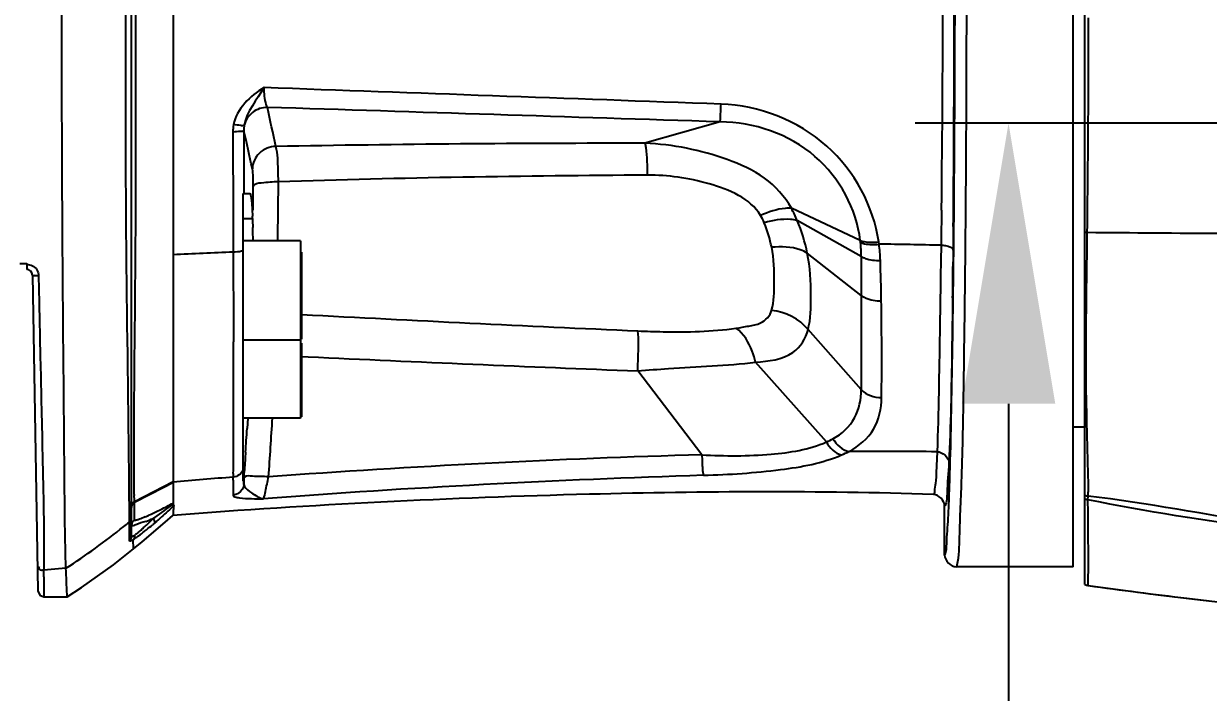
# Model space of a CAD drawing. Header units: millimetres. Extents: x 4086 to 8300, y 123 to 1549.
# Drawn here: x 6936.32 to 6961.65, y 465.81 to 480.1 of the extents above; entities that cross this region are included whole.
import ezdxf

# ---------------------------------------------------------------- set-up
doc = ezdxf.new("R2010")
doc.units = ezdxf.units.MM
doc.layers.add('外形图', color=7, linetype='Continuous')
doc.layers.add('尺寸标注', color=7, linetype='Continuous')
doc.styles.add('思源黑', font='SourceHanSansCN-Normal.ttf')
doc.dimstyles.new('尺寸标注_1_4比例', dxfattribs={"dimtxt": 7, "dimasz": 6, "dimexe": 2, "dimexo": 1.5, "dimgap": 1, "dimtad": 1, "dimdec": 1, "dimlfac": 4, "dimdsep": 46, "dimtxsty": '思源黑', "dimcen": 0.09, "dimadec": 0, "dimazin": 0, "dimtp": 0.01, "dimtm": 0.01, "dimtfac": 1, "dimtdec": 1, "dimtofl": 0, "dimtmove": 0, "dimatfit": 3, "dimfxl": 1, "dimtolj": 1, "dimarcsym": 0})

# ---------------------------------------------------------------- blocks, each defined once
blk = doc.blocks.new('*D956')
at = {"layer": 'Defpoints', "color": 0}
for p in [(6978.764, 484.976), (6957.38, 477.976), (6978.764, 477.976)]:
    blk.add_point(p, dxfattribs=at)
at = {"layer": '尺寸标注', "color": 0, "lineweight": -2}
for p, q in [((6957.38, 490.976), (6957.38, 496.976)), ((6977.264, 484.976), (6955.38, 484.976)), ((6977.264, 477.976), (6955.38, 477.976)), ((6957.38, 471.976), (6957.38, 446.602))]:
    blk.add_line(p, q, dxfattribs=at)
at = {"layer": '尺寸标注', "color": 0}
for points in [[(6956.38, 490.976), (6958.38, 490.976), (6957.38, 484.976)], [(6958.38, 471.976), (6956.38, 471.976), (6957.38, 477.976)]]:
    blk.add_solid(points, dxfattribs=at)
at = {"layer": '尺寸标注', "color": 0, "insert": (6952.756, 452.441), "char_height": 7, "attachment_point": 5, "rotation": 90, "style": '思源黑'}
blk.add_mtext('\\A1;28', dxfattribs=at)

msp = doc.modelspace()

# ---------------------------------------------------------------- linework, layer by layer
at = {"layer": '外形图'}
for p, q in [((6959.014, 468.1113), (6959.014, 494.8412)), ((6958.764, 468.4913), (6958.764, 494.4613)), ((6938.6265, 469.1391), (6938.6265, 493.813)), ((6939.514, 492.6454), (6939.514, 470.3108)), ((6959.0923, 479.9778), (6959.0928, 480.2313)), ((6951.214, 478.0045), (6949.6054, 477.5467)), ((6941.0292, 477.8219), (6941.0292, 476.4756)), ((6941.014, 470.3225), (6941.014, 476.4764)), ((6941.0256, 476.4764), (6941.1551, 476.4764)), ((6941.2302, 476.4766), (6941.23, 476.6248)), ((6941.2306, 476.1191), (6941.2302, 476.4766)), ((6954.2103, 475.4675), (6952.7382, 476.1565)), ((6941.014, 475.9366), (6941.2144, 475.9366)), ((6954.2311, 475.1227), (6952.8623, 475.8944)), ((6942.239, 475.4589), (6941.014, 475.4589)), ((6942.239, 475.4589), (6942.239, 471.6709)), ((6954.2153, 475.4236), (6954.2103, 475.4675)), ((6940.8008, 475.2525), (6940.8009, 475.2185)), ((6942.264, 475.2179), (6942.264, 473.3589)), ((6954.6118, 475.3905), (6954.6047, 475.4404)), ((6955.9372, 475.3668), (6955.9325, 475.0321)), ((6936.239, 474.9763), (6936.389, 474.9763)), ((6936.389, 474.9763), (6936.389, 474.851)), ((6954.2295, 474.2926), (6953.0771, 475.1977)), ((6955.9325, 475.0321), (6955.9279, 474.7046)), ((6936.5059, 474.7284), (6936.6238, 467.9742)), ((6936.6405, 474.7128), (6936.6514, 474.1445)), ((6940.8066, 473.5578), (6940.8072, 473.3004)), ((6954.2294, 472.2827), (6953.0926, 473.5622)), ((6942.239, 473.3339), (6941.014, 473.3339)), ((6942.264, 473.2741), (6942.264, 471.6959)), ((6942.264, 472.9884), (6942.4023, 472.9819)), ((6936.6785, 472.8357), (6936.6859, 472.5085)), ((6950.8236, 470.8864), (6949.4517, 472.6798)), ((6953.4848, 471.1598), (6951.9707, 472.8643)), ((6942.239, 471.6709), (6941.014, 471.6709)), ((6941.1122, 471.6709), (6941.0976, 471.4455)), ((6959.014, 471.4763), (6958.764, 471.4763)), ((6940.8035, 470.4831), (6940.8026, 470.4084)), ((6941.0291, 470.394), (6941.0291, 470.3441)), ((6939.32, 470.1891), (6938.6896, 469.8632)), ((6939.3114, 470.2042), (6938.6897, 469.8814)), ((6939.514, 470.3094), (6939.3114, 470.2042)), ((6939.5073, 470.2859), (6939.32, 470.1891)), ((6939.5148, 470.2938), (6939.514, 470.2744)), ((6939.514, 470.2819), (6939.514, 469.8139)), ((6939.5148, 470.2938), (6939.5157, 470.303)), ((6940.8022, 470.3452), (6940.7995, 470.0898)), ((6941.0291, 470.3441), (6941.0291, 470.2965)), ((6941.0291, 470.2965), (6941.0291, 470.2516)), ((6941.0292, 470.2524), (6941.0367, 470.3707)), ((6938.5796, 469.9356), (6938.5791, 470.0319)), ((6938.58, 469.8442), (6938.5796, 469.9356)), ((6940.7995, 470.0898), (6940.7989, 470.0219)), ((6959.0795, 469.6545), (6959.0761, 469.9244)), ((6938.5802, 469.7577), (6938.58, 469.8442)), ((6938.5805, 469.5963), (6938.5802, 469.7577)), ((6938.6896, 469.8632), (6938.6892, 469.8814)), ((6938.6909, 469.7598), (6938.6896, 469.8632)), ((6938.6928, 469.574), (6938.6909, 469.7598)), ((6956.014, 468.7409), (6956.014, 469.7903)), ((6938.5803, 469.0426), (6938.5808, 469.3784)), ((6938.5807, 469.446), (6938.5805, 469.5963)), ((6938.5808, 469.3784), (6938.5807, 469.446)), ((6938.6939, 469.4906), (6938.6928, 469.574)), ((6938.8538, 469.0259), (6939.3467, 469.4462)), ((6939.1249, 469.4308), (6939.0764, 469.3899)), ((6939.1579, 469.459), (6939.1249, 469.4308)), ((6939.3467, 469.4462), (6939.5123, 469.5915)), ((6939.5114, 469.5907), (6939.5123, 469.5915)), ((6938.6671, 468.8726), (6938.6642, 469.0732)), ((6938.6671, 468.8725), (6938.8538, 469.0259)), ((6936.754, 468.4936), (6936.7538, 468.4186)), ((6937.2249, 468.4612), (6936.7538, 468.4186)), ((6958.764, 468.4913), (6956.2641, 468.4913)), ((6936.753, 468.2768), (6936.7502, 468.0211)), ((6959.014, 468.1113), (6959.0828, 468.09)), ((6959.0829, 468.0916), (6959.086, 468.3043)), ((6936.7502, 468.0211), (6936.7487, 467.8528)), ((6959.0828, 468.09), (6959.0829, 468.0916)), ((6936.7487, 467.8528), (6936.7487, 467.8514)), ((6936.7487, 467.8513), (6937.2515, 467.8514))]:
    msp.add_line(p, q, dxfattribs=at)
for points in [[(6959.014, 475.6467), (6959.0302, 475.6449), (6959.047, 475.6436), (6959.0641, 475.6425)], [(6959.014, 470.0218), (6959.0304, 470.0158), (6959.0473, 470.0108), (6959.0647, 470.007), (6959.0823, 470.0044)], [(6959.014, 469.9432), (6959.034, 469.9351), (6959.0548, 469.9288), (6959.0761, 469.9244)], [(6939.5375, 469.8067), (6939.535, 469.812), (6939.514, 469.8139)], [(6938.5807, 469.446), (6938.5898, 469.454), (6938.5981, 469.4629), (6938.6054, 469.4725), (6938.6117, 469.4828), (6938.617, 469.4936), (6938.6211, 469.5049), (6938.6241, 469.5166), (6938.6259, 469.5284), (6938.6265, 469.5404)], [(6938.5803, 469.0426), (6938.5895, 469.0508), (6938.5978, 469.0599), (6938.6052, 469.0697), (6938.6116, 469.0802), (6938.6169, 469.0913), (6938.6211, 469.1028), (6938.6241, 469.1147), (6938.6259, 469.1269), (6938.6265, 469.1391)], [(6938.6637, 469.0727), (6938.6711, 469.08), (6938.6773, 469.0877), (6938.6829, 469.0961), (6938.6876, 469.1051), (6938.6916, 469.1147), (6938.6946, 469.1248), (6938.6967, 469.1353), (6938.6979, 469.146), (6938.6982, 469.1569), (6938.6975, 469.1679)], [(6937.2515, 467.8514), (6937.5581, 468.0468), (6938.2384, 468.5346), (6938.6671, 468.8725)], [(6959.014, 468.1129), (6959.0305, 468.1055), (6959.0476, 468.0995), (6959.0651, 468.0948), (6959.0829, 468.0916)], [(6936.6238, 467.9742), (6936.6637, 467.8848), (6936.7487, 467.8514)], [(6959.0828, 468.09), (6959.6681, 468.0099), (6960.5817, 467.892), (6961.4778, 467.7839), (6962.3542, 467.6848), (6963.2097, 467.5936), (6964.0438, 467.5098), (6964.8552, 467.4326), (6965.641, 467.3618), (6966.3992, 467.297), (6967.1282, 467.2377), (6967.8254, 467.1837), (6968.4806, 467.1352), (6968.7662, 467.1148)]]:
    msp.add_lwpolyline(points, dxfattribs=at)
for centre, radius, start, end in [((6302.5407, 481.3139), 653.6957, 359.5470069, 0.0142709), ((6276.9257, 481.3106), 679.5607, 359.5555404, 0.0140119), ((6533.7993, 481.0421), 422.1763, 359.331537, 0.004148), ((6164.3819, 481.7828), 791.8398, 359.5648383, 359.9472011), ((6530.2139, 480.546), 428.8788, 359.400968, 359.924093), ((6767.1442, 440.2209), 178.5006, 12.04769, 12.322482), ((6941.6674, 477.7894), 0.8726, 169.6972, 180.12155), ((6941.6599, 477.8296), 0.6308, 170.64935, 180.70275), ((6949.0717, 82.2737), 395.2734, 89.922644, 91.066697), ((6934.7913, 476.6189), 6.4387, 0.05253, 1.05482), ((6932.2968, 475.6862), 8.9211, 1.6082, 1.95701), ((6456.4728, 480.1458), 499.7592, 359.38977, 359.541403), ((6863.0252, 473.6286), 78.223, 1.340692, 1.553823), ((6949.3917, 474.7265), 2.9837, 11.52376, 22.10759), ((6949.3549, 474.4319), 3.8002, 11.62633, 22.63489), ((6948.6113, 276.1493), 199.2224, 92.246829, 92.617256), ((6951.4998, 475.1309), 2.7313, 359.82783, 6.15175), ((6952.0627, 295.7894), 179.6192, 88.764016, 89.186873), ((6951.247, 474.9476), 3.3938, 1.62409, 7.49865), ((7254.2083, 474.1605), 299.9787, 179.816226, 179.974771), ((6877.4244, 472.8182), 77.2471, 1.010424, 1.651025), ((6936.3809, 474.7263), 0.125, 1, 86.25924), ((6621.9777, 478.1272), 334.2293, 359.334284, 359.448698), ((7798.6873, 473.2206), 844.4584, 179.9272653, 180.0636386), ((6990.3401, 1385.3917), 912.7726, 266.9811866, 267.4326725), ((7329.4779, 481.6217), 392.8976, 181.163009, 181.281365), ((6335.9093, 472.0297), 604.8993, 359.9538715, 0.1203582), ((6983.3007, 1344.7925), 872.7693, 267.3141086, 267.7773161), ((6742.1748, 471.7563), 198.6336, 359.797318, 359.938383), ((6716.3126, 485.8204), 225.2441, 356.212692, 356.340947), ((6952.7454, 472.8177), 1.8157, 294.038, 299.01122), ((6819.0888, 471.4875), 121.7192, 359.670262, 359.795779), ((6954.529, 351.0511), 119.9077, 89.367296, 90.267417), ((6880.7075, 471.123), 60.0994, 359.389991, 359.679754), ((6957.0539, 257.1701), 213.8071, 91.669826, 94.155935), ((6953.354, 309.2112), 161.6851, 94.452256, 94.910425), ((6921.2411, 470.5259), 19.5619, 359.47069, 359.65576), ((6957.5932, 255.143), 215.4099, 91.79215, 94.297746), ((6854.8085, 469.5372), 83.7721, 0.338354, 0.481912), ((6955.6274, 470.1928), 3.4606, 358.10466, 359.59604), ((6947.6385, 470.2108), 8.9555, 181.12142, 181.24284), ((6912.4731, 471.5698), 43.6657, 357.32061, 358.11), ((6953.1175, 470.4255), 5.9796, 355.19284, 355.73743), ((6948.689, 470.7594), 10.4207, 355.71631, 355.86266), ((6936.0098, 476.1138), 7.1735, 294.76125, 296.86834), ((6934.1136, 476.8574), 8.8641, 304.44152, 307.53561), ((6935.7447, 476.6694), 7.789, 296.7614, 298.94268), ((6922.4655, 489.6499), 25.8437, 308.23789, 308.57691), ((6937.0826, 473.793), 4.6168, 293.42661, 294.73519), ((6933.7159, 474.9517), 7.6395, 312.99401, 314.706), ((6936.3171, 476.4989), 7.5076, 290.36752, 291.6752), ((6933.6451, 475.872), 8.4567, 308.80921, 309.95972), ((6934.8848, 475.7327), 7.5003, 304.10234, 304.44228), ((6934.107, 475.3459), 7.7567, 310.62945, 310.97224), ((6933.9167, 475.5648), 8.0468, 310.97303, 311.63458), ((6939.4967, 469.6092), 0.0236, 311.46257, 317.2201), ((6938.0971, 469.9793), 1.0094, 306.49549, 307.68069), ((6937.1891, 471.2907), 2.6637, 305.23286, 305.88153), ((6936.6766, 471.9966), 3.536, 305.90514, 307.02298), ((6936.5577, 471.8514), 3.4335, 310.25003, 311.81743), ((6936.0538, 472.8257), 4.573, 306.99798, 307.48872), ((6935.5941, 473.4252), 5.3285, 307.48801, 307.94469), ((6935.3835, 473.1669), 5.1968, 311.79564, 312.9647), ((6935.1189, 474.0348), 6.1014, 307.94406, 308.37457), ((6934.6402, 474.6393), 6.8725, 308.37409, 308.78508), ((6938.0109, 470.095), 1.2128, 302.59237, 303.64383), ((6937.6428, 470.6453), 1.8749, 303.6922, 305.28461), ((6905.3366, 468.5219), 31.4174, 359.55291, 359.81155), ((6930.8611, 468.55), 28.2259, 359.50126, 359.73902)]:
    msp.add_arc(centre, radius, start, end, dxfattribs=at)
for points, knots in [([(6937.2249, 468.4612), (6937.2045, 469.0799), (6937.1921, 470.8606), (6937.1487, 475.1987), (6937.1338, 478.9182), (6937.1337, 481.4763)], [0, 0, 0, 0, 0.1426985, 0.4103768, 1, 1, 1, 1]), ([(6938.5776, 470.2418), (6938.5635, 471.8968), (6938.499, 475.5283), (6938.5023, 479.1605), (6938.5015, 481.1375)], [0, 0, 0, 0, 0.4556698, 1, 1, 1, 1]), ([(6938.682, 470.2942), (6938.6752, 471.8902), (6938.7336, 475.4958), (6938.7179, 479.1015), (6938.7235, 481.1113)], [0, 0, 0, 0, 0.4426187, 1, 1, 1, 1]), ([(6941.5325, 478.3154), (6941.5207, 478.3334), (6941.4733, 478.4709), (6941.4646, 478.6155), (6941.4598, 478.7373)], [0, 0, 0, 0, 0.1500887, 1, 1, 1, 1]), ([(6941.5325, 478.3154), (6941.4211, 478.3153), (6941.1937, 478.2405), (6941.0624, 478.0386), (6941.0375, 477.9321)], [0, 0, 0, 0, 0.5046038, 1, 1, 1, 1]), ([(6951.214, 478.0045), (6951.2156, 478.0218), (6951.2231, 478.1483), (6951.2278, 478.275), (6951.2316, 478.3844)], [0, 0, 0, 0, 0.1369368, 1, 1, 1, 1]), ([(6954.6047, 475.4404), (6954.4911, 476.2079), (6953.6688, 477.7408), (6952.0429, 478.3549), (6951.2316, 478.3844)], [0, 0, 0, 0, 0.4886785, 1, 1, 1, 1]), ([(6954.2103, 475.4675), (6954.127, 476.1434), (6953.3934, 477.5126), (6951.9332, 477.9988), (6951.214, 478.0045)], [0, 0, 0, 0, 0.4863412, 1, 1, 1, 1]), ([(6941.0292, 477.8219), (6941.0188, 477.7987), (6940.9158, 477.8007), (6940.8489, 477.788), (6940.7948, 477.7875)], [0, 0, 0, 0, 0.3195923, 1, 1, 1, 1]), ([(6941.0375, 477.9321), (6941.0173, 477.9166), (6940.9304, 477.9339), (6940.8593, 477.9367), (6940.8089, 477.9455)], [0, 0, 0, 0, 0.3320228, 1, 1, 1, 1]), ([(6949.6054, 477.5467), (6949.6141, 477.5164), (6949.6454, 477.2896), (6949.6515, 477.0618), (6949.6554, 476.8655)], [0, 0, 0, 0, 0.1385618, 1, 1, 1, 1]), ([(6952.7382, 476.1565), (6952.5978, 476.4074), (6952.1891, 476.8611), (6951.0924, 477.3392), (6950.2021, 477.524), (6949.6054, 477.5467)], [0, 0, 0, 0, 0.2430387, 0.4952182, 1, 1, 1, 1]), ([(6941.7132, 477.4786), (6941.5876, 477.4772), (6941.3304, 477.3784), (6941.2152, 477.1254), (6941.2115, 477.0028)], [0, 0, 0, 0, 0.5060576, 1, 1, 1, 1]), ([(6941.7683, 476.7222), (6941.7667, 476.8075), (6941.7558, 477.0593), (6941.7572, 477.3168), (6941.7132, 477.4786)], [0, 0, 0, 0, 0.337383, 1, 1, 1, 1]), ([(6941.229, 476.7374), (6941.2284, 476.7675), (6941.2251, 476.856), (6941.2243, 476.9457), (6941.2115, 477.0028)], [0, 0, 0, 0, 0.3401173, 1, 1, 1, 1]), ([(6941.7683, 476.7222), (6941.6459, 476.7241), (6941.4908, 476.7024), (6941.2489, 476.6839), (6941.23, 476.6248)], [0, 0, 0, 0, 0.6633831, 1, 1, 1, 1]), ([(6952.0782, 476.0042), (6951.8542, 476.3721), (6950.9476, 476.7463), (6950.1, 476.8682), (6949.6554, 476.8655)], [0, 0, 0, 0, 0.4920539, 1, 1, 1, 1]), ([(6941.1551, 476.4764), (6941.1675, 476.4764), (6941.1781, 476.4144), (6941.2038, 476.2778), (6941.2086, 476.1103), (6941.2127, 475.9909)], [0, 0, 0, 0, 0.0751727, 0.2718219, 1, 1, 1, 1]), ([(6941.7562, 475.4585), (6941.7568, 475.5594), (6941.7603, 475.9806), (6941.766, 476.4019), (6941.7683, 476.7222)], [0, 0, 0, 0, 0.2395416, 1, 1, 1, 1]), ([(6952.7382, 476.1565), (6952.6944, 476.1612), (6952.4658, 476.1543), (6952.2461, 476.0772), (6952.0782, 476.0042)], [0, 0, 0, 0, 0.1939377, 1, 1, 1, 1]), ([(6952.8623, 475.8944), (6952.8164, 475.9075), (6952.5797, 475.9421), (6952.339, 475.8995), (6952.156, 475.8494)], [0, 0, 0, 0, 0.2012891, 1, 1, 1, 1]), ([(6954.2103, 475.4675), (6954.2365, 475.4575), (6954.3652, 475.4235), (6954.5012, 475.4265), (6954.6047, 475.4404)], [0, 0, 0, 0, 0.2115, 1, 1, 1, 1]), ([(6941.014, 475.2529), (6941.0037, 475.2469), (6940.9345, 475.2235), (6940.8613, 475.2195), (6940.8009, 475.2185)], [0, 0, 0, 0, 0.1647988, 1, 1, 1, 1]), ([(6952.3147, 473.9737), (6952.3664, 474.167), (6952.3754, 474.6238), (6952.3653, 475.0765), (6952.3153, 475.3226)], [0, 0, 0, 0, 0.4435632, 1, 1, 1, 1]), ([(6953.0771, 475.1977), (6953.0303, 475.2269), (6952.7909, 475.3337), (6952.519, 475.3437), (6952.3153, 475.3226)], [0, 0, 0, 0, 0.2120103, 1, 1, 1, 1]), ([(6954.2153, 475.4236), (6954.2416, 475.4131), (6954.3705, 475.3767), (6954.5074, 475.3778), (6954.6118, 475.3905)], [0, 0, 0, 0, 0.2119337, 1, 1, 1, 1]), ([(6955.9372, 475.3668), (6955.9696, 475.367), (6956.0572, 475.3608), (6956.1924, 475.3187), (6956.1946, 475.2551)], [0, 0, 0, 0, 0.3372334, 1, 1, 1, 1]), ([(6959.0854, 470.4039), (6959.0679, 471.1553), (6959.016, 472.7857), (6959.0517, 474.4165), (6959.0607, 475.2957)], [0, 0, 0, 0, 0.4608776, 1, 1, 1, 1]), ([(6953.0926, 473.5622), (6953.1526, 473.794), (6953.16, 474.3481), (6953.1394, 474.8964), (6953.0771, 475.1977)], [0, 0, 0, 0, 0.4376456, 1, 1, 1, 1]), ([(6954.2311, 475.1227), (6954.2574, 475.1081), (6954.3867, 475.0538), (6954.53, 475.0399), (6954.6394, 475.0438)], [0, 0, 0, 0, 0.2156587, 1, 1, 1, 1]), ([(6936.6405, 474.7128), (6936.6262, 474.7124), (6936.5952, 474.7122), (6936.5694, 474.7126), (6936.5222, 474.7153), (6936.5458, 474.7225), (6936.5522, 474.7237)], [0, 0, 0, 0, 0.3411696, 0.6735268, 0.8462964, 1, 1, 1, 1]), ([(6940.8016, 474.9317), (6940.802, 474.8134), (6940.8037, 474.3554), (6940.8056, 473.8974), (6940.8066, 473.5578)], [0, 0, 0, 0, 0.2583395, 1, 1, 1, 1]), ([(6955.9279, 474.7046), (6955.922, 474.3014), (6955.9019, 473.0503), (6955.8814, 471.799), (6955.8531, 470.9514)], [0, 0, 0, 0, 0.3222641, 1, 1, 1, 1]), ([(6956.2815, 468.5313), (6956.3238, 468.726), (6956.3347, 469.3563), (6956.396, 470.6067), (6956.4238, 472.4637), (6956.4452, 473.8919), (6956.4536, 474.6909)], [0, 0, 0, 0, 0.096978, 0.3044362, 0.6110747, 1, 1, 1, 1]), ([(6954.2295, 474.2926), (6954.2556, 474.2726), (6954.3866, 474.1976), (6954.5426, 474.176), (6954.6595, 474.1804)], [0, 0, 0, 0, 0.2192289, 1, 1, 1, 1]), ([(6956.1844, 474.2439), (6956.18, 473.8665), (6956.1629, 472.6908), (6956.1442, 471.5148), (6956.1069, 470.7172)], [0, 0, 0, 0, 0.3209789, 1, 1, 1, 1]), ([(6951.5501, 473.592), (6951.6419, 473.605), (6951.8182, 473.641), (6952.1168, 473.6844), (6952.2839, 473.8587), (6952.3147, 473.9737)], [0, 0, 0, 0, 0.3096248, 0.6022811, 1, 1, 1, 1]), ([(6954.6643, 472.1119), (6954.6665, 472.2626), (6954.6693, 472.9521), (6954.6687, 473.6416), (6954.6595, 474.1804)], [0, 0, 0, 0, 0.2185642, 1, 1, 1, 1]), ([(6956.115, 470.1297), (6956.1237, 470.3824), (6956.1608, 471.6695), (6956.1808, 472.957), (6956.194, 473.9917)], [0, 0, 0, 0, 0.1963796, 1, 1, 1, 1]), ([(6949.4517, 472.6798), (6949.4551, 472.7756), (6949.4605, 473.0604), (6949.4769, 473.3474), (6949.454, 473.5353)], [0, 0, 0, 0, 0.3362644, 1, 1, 1, 1]), ([(6949.454, 473.5353), (6949.6341, 473.5274), (6950.3327, 473.5064), (6951.0362, 473.5193), (6951.5501, 473.592)], [0, 0, 0, 0, 0.2578432, 1, 1, 1, 1]), ([(6951.9707, 472.8643), (6951.9513, 472.945), (6951.8681, 473.2122), (6951.7186, 473.4843), (6951.5501, 473.592)], [0, 0, 0, 0, 0.2932774, 1, 1, 1, 1]), ([(6951.9707, 472.8643), (6952.2453, 472.892), (6952.7593, 472.9291), (6953.049, 473.3727), (6953.0926, 473.5622)], [0, 0, 0, 0, 0.5865976, 1, 1, 1, 1]), ([(6949.4517, 472.6798), (6949.6701, 472.6995), (6950.5098, 472.7606), (6951.3521, 472.7934), (6951.9707, 472.8643)], [0, 0, 0, 0, 0.260408, 1, 1, 1, 1]), ([(6936.6859, 472.5085), (6936.6937, 472.1657), (6936.7191, 471.0134), (6936.7479, 469.861), (6936.7535, 469.0514)], [0, 0, 0, 0, 0.2975148, 1, 1, 1, 1]), ([(6953.6262, 471.2295), (6953.8141, 471.3323), (6954.1475, 471.6374), (6954.2293, 472.0751), (6954.2294, 472.2827)], [0, 0, 0, 0, 0.5078932, 1, 1, 1, 1]), ([(6953.9693, 470.9574), (6954.179, 471.0679), (6954.5659, 471.3897), (6954.6609, 471.8796), (6954.6643, 472.1119)], [0, 0, 0, 0, 0.5050257, 1, 1, 1, 1]), ([(6950.8236, 470.8864), (6951.3153, 470.8588), (6952.2097, 470.8537), (6953.1146, 470.9978), (6953.4848, 471.1598)], [0, 0, 0, 0, 0.54924, 1, 1, 1, 1]), ([(6955.8531, 470.9514), (6955.8485, 470.8184), (6955.8369, 470.5968), (6955.8264, 470.3006), (6955.7949, 470.1523), (6955.7935, 470.0471), (6955.7721, 470.0402)], [0, 0, 0, 0, 0.4350967, 0.7393455, 0.926388, 1, 1, 1, 1]), ([(6950.8236, 470.8864), (6950.8254, 470.835), (6950.835, 470.6892), (6950.8301, 470.5391), (6950.8565, 470.4475)], [0, 0, 0, 0, 0.3500414, 1, 1, 1, 1]), ([(6950.8565, 470.4475), (6951.4069, 470.4651), (6952.4005, 470.5265), (6953.399, 470.7073), (6953.8112, 470.8832)], [0, 0, 0, 0, 0.5513211, 1, 1, 1, 1]), ([(6956.1069, 470.7172), (6956.0967, 470.5004), (6956.0606, 470.202), (6956.0632, 469.8798), (6956.0218, 469.7993)], [0, 0, 0, 0, 0.7057786, 1, 1, 1, 1]), ([(6941.559, 470.415), (6941.4435, 470.4228), (6941.281, 470.4105), (6941.0877, 470.4447), (6941.0417, 470.4111)], [0, 0, 0, 0, 0.670288, 1, 1, 1, 1]), ([(6941.4505, 469.9472), (6941.4736, 469.9957), (6941.4982, 470.1568), (6941.5377, 470.3108), (6941.559, 470.415)], [0, 0, 0, 0, 0.3358013, 1, 1, 1, 1]), ([(6941.0292, 470.2524), (6941.0287, 470.238), (6941.06, 470.1574), (6941.1367, 470.1141), (6941.1919, 470.0751)], [0, 0, 0, 0, 0.1758082, 1, 1, 1, 1]), ([(6955.7721, 470.0402), (6953.3218, 470.1192), (6947.8947, 470.0867), (6942.4752, 469.819), (6939.5114, 469.5907)], [0, 0, 0, 0, 0.451972, 1, 1, 1, 1]), ([(6940.7989, 470.0219), (6940.7989, 470.0151), (6940.8114, 469.9986), (6940.8284, 469.9924), (6940.8389, 469.9886)], [0, 0, 0, 0, 0.3789509, 1, 1, 1, 1]), ([(6940.8389, 469.9886), (6940.8697, 469.9775), (6941.0734, 469.9442), (6941.2785, 469.9468), (6941.4505, 469.9472)], [0, 0, 0, 0, 0.1600572, 1, 1, 1, 1]), ([(6966.6696, 468.7451), (6965.4006, 468.9201), (6962.8676, 469.2983), (6960.3308, 469.6682), (6959.0761, 469.9244)], [0, 0, 0, 0, 0.5000617, 1, 1, 1, 1]), ([(6959.0823, 470.0044), (6959.0832, 470.0165), (6959.0846, 470.0411), (6959.0856, 470.0658), (6959.0861, 470.0784)], [0, 0, 0, 0, 0.4913831, 1, 1, 1, 1]), ([(6966.6797, 468.8365), (6965.4101, 469.0106), (6962.8741, 469.3762), (6960.3532, 469.8453), (6959.0823, 470.0044)], [0, 0, 0, 0, 0.5001268, 1, 1, 1, 1]), ([(6939.514, 469.5932), (6939.5308, 469.6112), (6939.5188, 469.694), (6939.5339, 469.7598), (6939.5375, 469.8067)], [0, 0, 0, 0, 0.3438738, 1, 1, 1, 1]), ([(6956.0218, 469.7993), (6956.0208, 469.7972), (6956.0187, 469.7937), (6956.0156, 469.7909), (6956.014, 469.7903)], [0, 0, 0, 0, 0.596428, 1, 1, 1, 1]), ([(6959.0867, 468.4214), (6959.0871, 468.4991), (6959.0876, 468.9102), (6959.0837, 469.3212), (6959.0795, 469.6545)], [0, 0, 0, 0, 0.189127, 1, 1, 1, 1]), ([(6938.6278, 469.3771), (6938.6274, 469.3775), (6938.6267, 469.3785), (6938.6265, 469.3797), (6938.6265, 469.3803)], [0, 0, 0, 0, 0.4954161, 1, 1, 1, 1]), ([(6938.93, 469.4607), (6938.8602, 469.4348), (6938.7746, 469.4222), (6938.6486, 469.3548), (6938.6278, 469.3771)], [0, 0, 0, 0, 0.7095956, 1, 1, 1, 1]), ([(6938.695, 469.4871), (6938.6947, 469.4876), (6938.6941, 469.4887), (6938.6939, 469.4899), (6938.6939, 469.4906)], [0, 0, 0, 0, 0.4863664, 1, 1, 1, 1]), ([(6938.7452, 469.4909), (6938.734, 469.4878), (6938.7191, 469.4841), (6938.6984, 469.4829), (6938.695, 469.4871)], [0, 0, 0, 0, 0.6821312, 1, 1, 1, 1]), ([(6938.7959, 469.5075), (6938.7868, 469.5042), (6938.77, 469.4984), (6938.753, 469.4931), (6938.7452, 469.4909)], [0, 0, 0, 0, 0.5413377, 1, 1, 1, 1]), ([(6939.1249, 469.4308), (6939.1311, 469.4396), (6939.1236, 469.4769), (6939.1043, 469.5014), (6939.0892, 469.5166)], [0, 0, 0, 0, 0.3359905, 1, 1, 1, 1]), ([(6956.0228, 468.7511), (6956.0545, 468.8236), (6956.0554, 469.0929), (6956.0825, 469.3475), (6956.0911, 469.5286)], [0, 0, 0, 0, 0.3039006, 1, 1, 1, 1]), ([(6938.6275, 469.1353), (6938.6271, 469.1359), (6938.6266, 469.1371), (6938.6265, 469.1384), (6938.6265, 469.1391)], [0, 0, 0, 0, 0.4598681, 1, 1, 1, 1]), ([(6938.6975, 469.1679), (6938.682, 469.1569), (6938.666, 469.1454), (6938.6314, 469.1292), (6938.6275, 469.1353)], [0, 0, 0, 0, 0.7229264, 1, 1, 1, 1]), ([(6938.7762, 469.2309), (6938.7654, 469.2218), (6938.7449, 469.2047), (6938.7241, 469.1881), (6938.7141, 469.1804)], [0, 0, 0, 0, 0.528279, 1, 1, 1, 1]), ([(6936.7535, 469.0514), (6936.7539, 468.9914), (6936.7547, 468.8055), (6936.7544, 468.6196), (6936.754, 468.4936)], [0, 0, 0, 0, 0.3227014, 1, 1, 1, 1]), ([(6938.6642, 469.073), (6938.6441, 469.0606), (6938.6303, 469.0441), (6938.5803, 469.0354), (6938.5803, 469.0426)], [0, 0, 0, 0, 0.7655581, 1, 1, 1, 1]), ([(6956.014, 468.7408), (6956.0157, 468.7408), (6956.0198, 468.7443), (6956.0216, 468.7484), (6956.0228, 468.7511)], [0, 0, 0, 0, 0.3676021, 1, 1, 1, 1]), ([(6936.7538, 468.4186), (6936.7248, 468.4152), (6936.6557, 468.4036), (6936.647, 468.4823), (6936.6619, 468.5007)], [0, 0, 0, 0, 0.5533172, 1, 1, 1, 1]), ([(6937.2515, 467.8523), (6937.2513, 467.8684), (6937.2408, 468.0713), (6937.2311, 468.2742), (6937.2249, 468.4612)], [0, 0, 0, 0, 0.0790906, 1, 1, 1, 1]), ([(6956.2641, 468.4913), (6956.2685, 468.4913), (6956.2765, 468.5089), (6956.2793, 468.5212), (6956.2815, 468.5313)], [0, 0, 0, 0, 0.2981462, 1, 1, 1, 1]), ([(6959.0829, 468.0916), (6959.7861, 467.9933), (6963.0046, 467.5819), (6966.2382, 467.2945), (6968.7662, 467.1149)], [0, 0, 0, 0, 0.2188551, 1, 1, 1, 1])]:
    msp.add_open_spline(points, degree=3, knots=knots, dxfattribs=at)
for points in [[(6941.4598, 478.7373), (6941.1648, 478.565), (6940.8703, 478.2816), (6940.8089, 477.9455)], [(6941.4598, 478.7374), (6941.3088, 478.4746), (6941.0862, 478.2313), (6941.0375, 477.9321)], [(6951.2316, 478.3844), (6947.9744, 478.5028), (6944.7171, 478.6205), (6941.4598, 478.7373)], [(6951.214, 478.0045), (6947.9868, 478.108), (6944.7596, 478.2116), (6941.5325, 478.3154)], [(6940.7948, 477.7875), (6940.7957, 477.2713), (6940.797, 476.7551), (6940.7985, 476.2389)], [(6941.2115, 477.0028), (6941.1506, 477.2758), (6941.0899, 477.5488), (6941.0292, 477.8219)], [(6949.6554, 476.8655), (6947.026, 476.8492), (6944.3963, 476.8108), (6941.7683, 476.7222)], [(6940.7985, 476.2389), (6940.799, 476.051), (6940.7996, 475.8631), (6940.8, 475.6752)], [(6952.156, 475.8494), (6952.1344, 475.9027), (6952.1111, 475.9576), (6952.0728, 476.0005)], [(6952.8623, 475.8944), (6952.8271, 475.9841), (6952.7901, 476.076), (6952.7302, 476.1514)], [(6955.9468, 476.1167), (6955.9438, 475.8667), (6955.9406, 475.6168), (6955.9372, 475.3668)], [(6956.4621, 475.5803), (6956.4635, 475.7332), (6956.4647, 475.8862), (6956.4659, 476.0391)], [(6959.0641, 475.6433), (6959.0659, 475.7829), (6959.0676, 475.9225), (6959.0692, 476.0621)], [(6941.2144, 475.9366), (6941.2161, 475.8743), (6941.2178, 475.812), (6941.2195, 475.7497)], [(6956.1988, 475.7688), (6956.1975, 475.5976), (6956.1961, 475.4263), (6956.1946, 475.2551)], [(6940.8, 475.6752), (6940.8003, 475.5343), (6940.8006, 475.3934), (6940.8008, 475.2525)], [(6956.458, 475.1307), (6956.4594, 475.2806), (6956.4608, 475.4304), (6956.4621, 475.5803)], [(6959.0607, 475.2957), (6959.0619, 475.4116), (6959.0631, 475.5275), (6959.0641, 475.6434)], [(6959.0641, 475.6434), (6960.0254, 475.6349), (6960.9867, 475.6287), (6961.948, 475.6219)], [(6940.8009, 475.2185), (6940.8011, 475.1229), (6940.8013, 475.0273), (6940.8016, 474.9317)], [(6956.1946, 475.2551), (6956.1936, 475.1405), (6956.1926, 475.0259), (6956.1914, 474.9113)], [(6936.3896, 474.9679), (6936.4241, 474.9439), (6936.4708, 474.9451), (6936.5096, 474.9289)], [(6956.4536, 474.6909), (6956.4551, 474.8375), (6956.4566, 474.9841), (6956.458, 475.1307)], [(6936.5096, 474.9289), (6936.5874, 474.8966), (6936.6389, 474.797), (6936.6405, 474.7128)], [(6956.1989, 474.402), (6956.2006, 474.5424), (6956.2021, 474.6828), (6956.2036, 474.8232)], [(6956.194, 473.9917), (6956.1957, 474.1285), (6956.1973, 474.2652), (6956.1989, 474.402)], [(6936.6514, 474.1445), (6936.6546, 473.9787), (6936.6578, 473.8129), (6936.6612, 473.6471)], [(6953.0926, 473.5622), (6952.9127, 473.7939), (6952.6067, 473.946), (6952.3147, 473.9737)], [(6954.2294, 472.2827), (6954.3321, 472.1656), (6954.5087, 472.1056), (6954.6643, 472.1119)], [(6941.559, 470.415), (6941.5866, 470.8336), (6941.6143, 471.2522), (6941.642, 471.6709)], [(6953.4848, 471.1598), (6953.5514, 471.0337), (6953.672, 470.9144), (6953.8112, 470.8832)], [(6953.6262, 471.2295), (6953.6976, 471.1022), (6953.8263, 470.9866), (6953.9693, 470.9574)], [(6941.0648, 470.9423), (6941.0609, 470.8836), (6941.0567, 470.8249), (6941.0533, 470.7661)], [(6953.8112, 470.8832), (6953.8639, 470.9057), (6953.9176, 470.9276), (6953.9655, 470.9592)], [(6955.8531, 470.9514), (6955.9682, 470.9524), (6956.1061, 470.8323), (6956.1069, 470.7172)], [(6941.0533, 470.7661), (6941.0495, 470.6984), (6941.0466, 470.6307), (6941.0394, 470.5633)], [(6941.014, 470.5659), (6940.9827, 470.4838), (6940.8902, 470.4163), (6940.8026, 470.4084)], [(6941.0394, 470.5633), (6941.0334, 470.5069), (6941.0253, 470.4507), (6941.0216, 470.3941)], [(6959.0879, 470.1684), (6959.0885, 470.2469), (6959.0873, 470.3254), (6959.0854, 470.4039)], [(6938.6847, 470.0356), (6938.683, 470.1218), (6938.6824, 470.208), (6938.682, 470.2942)], [(6941.0292, 470.2524), (6941.0243, 470.1795), (6940.9786, 470.1038), (6940.9174, 470.0637)], [(6938.6898, 469.8845), (6938.6542, 469.8642), (6938.6216, 469.8185), (6938.6283, 469.7781)], [(6938.6899, 469.8817), (6938.6876, 469.9266), (6938.6861, 469.9716), (6938.6851, 470.0166)], [(6940.9174, 470.0637), (6940.8824, 470.0408), (6940.8407, 470.0251), (6940.7989, 470.0219)], [(6941.1919, 470.0751), (6941.2705, 470.0196), (6941.3552, 469.9599), (6941.4505, 469.9471)], [(6956.014, 469.7903), (6956.014, 469.9063), (6955.8879, 470.0364), (6955.7721, 470.0402)], [(6938.6896, 469.8632), (6938.6539, 469.8432), (6938.6213, 469.7973), (6938.628, 469.7569)], [(6939.5387, 469.8089), (6939.4497, 469.7197), (6939.357, 469.6343), (6939.2629, 469.5506)], [(6938.6939, 469.4906), (6938.6559, 469.471), (6938.6209, 469.4227), (6938.6282, 469.3806)], [(6938.9181, 469.5568), (6938.8778, 469.5393), (6938.8372, 469.5224), (6938.7959, 469.5075)], [(6937.2249, 468.4612), (6937.6536, 468.7331), (6938.0621, 469.0368), (6938.4609, 469.351)], [(6956.0141, 468.7413), (6956.0134, 468.6234), (6956.1462, 468.4913), (6956.2641, 468.4913)]]:
    msp.add_open_spline(points, degree=3, dxfattribs=at)

# ---------------------------------------------------------------- dimensions: what is measured, and where the dimension line sits
at = {"layer": '尺寸标注'}
dim = msp.add_linear_dim(base=(6957.3801, 477.9763), p1=(6978.764, 484.9763), p2=(6978.764, 477.9763), angle=90, dimstyle='尺寸标注_1_4比例', dxfattribs=at)
dim.commit()
dim.dimension.update_dxf_attribs({"geometry": '*D956', "text_midpoint": (6957.3801, 452.4411), "dimtype": 160})

doc.saveas('drawing.dxf')
